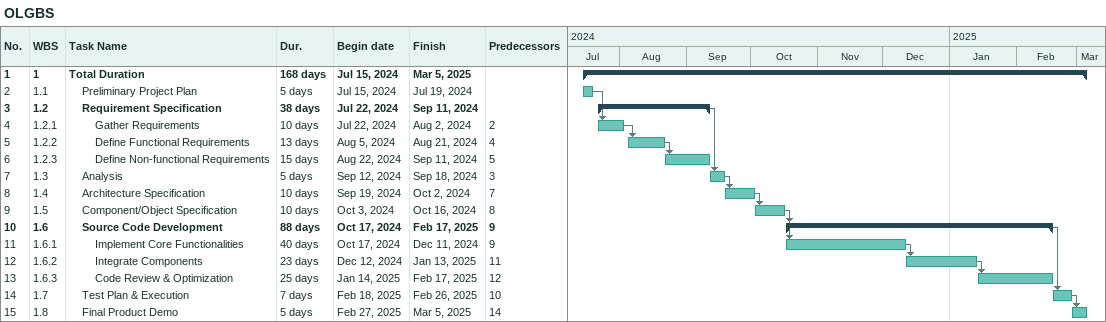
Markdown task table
OLGBS

| ID | WBS | Task | Duration | Start | Finish | Predecessors |
|---|---|---|---|---|---|---|
| 1 | 1 | **Total Duration** | 168d | 2024-07-15 | 2025-03-05 |  |
| 2 | 1.1 | Preliminary Project Plan | 5d | 2024-07-15 | 2024-07-19 |  |
| 3 | 1.2 | **Requirement Specification** | 38d | 2024-07-22 | 2024-09-11 |  |
| 4 | 1.2.1 | Gather Requirements | 10d | 2024-07-22 | 2024-08-02 | 2 |
| 5 | 1.2.2 | Define Functional Requirements | 13d | 2024-08-05 | 2024-08-21 | 4 |
| 6 | 1.2.3 | Define Non-functional Requirements | 15d | 2024-08-22 | 2024-09-11 | 5 |
| 7 | 1.3 | Analysis | 5d | 2024-09-12 | 2024-09-18 | 3 |
| 8 | 1.4 | Architecture Specification | 10d | 2024-09-19 | 2024-10-02 | 7 |
| 9 | 1.5 | Component/Object Specification | 10d | 2024-10-03 | 2024-10-16 | 8 |
| 10 | 1.6 | **Source Code Development** | 88d | 2024-10-17 | 2025-02-17 | 9 |
| 11 | 1.6.1 | Implement Core Functionalities | 40d | 2024-10-17 | 2024-12-11 | 9 |
| 12 | 1.6.2 | Integrate Components | 23d | 2024-12-12 | 2025-01-13 | 11 |
| 13 | 1.6.3 | Code Review & Optimization | 25d | 2025-01-14 | 2025-02-17 | 12 |
| 14 | 1.7 | Test Plan & Execution | 7d | 2025-02-18 | 2025-02-26 | 10 |
| 15 | 1.8 | Final Product Demo | 5d | 2025-02-27 | 2025-03-05 | 14 |
